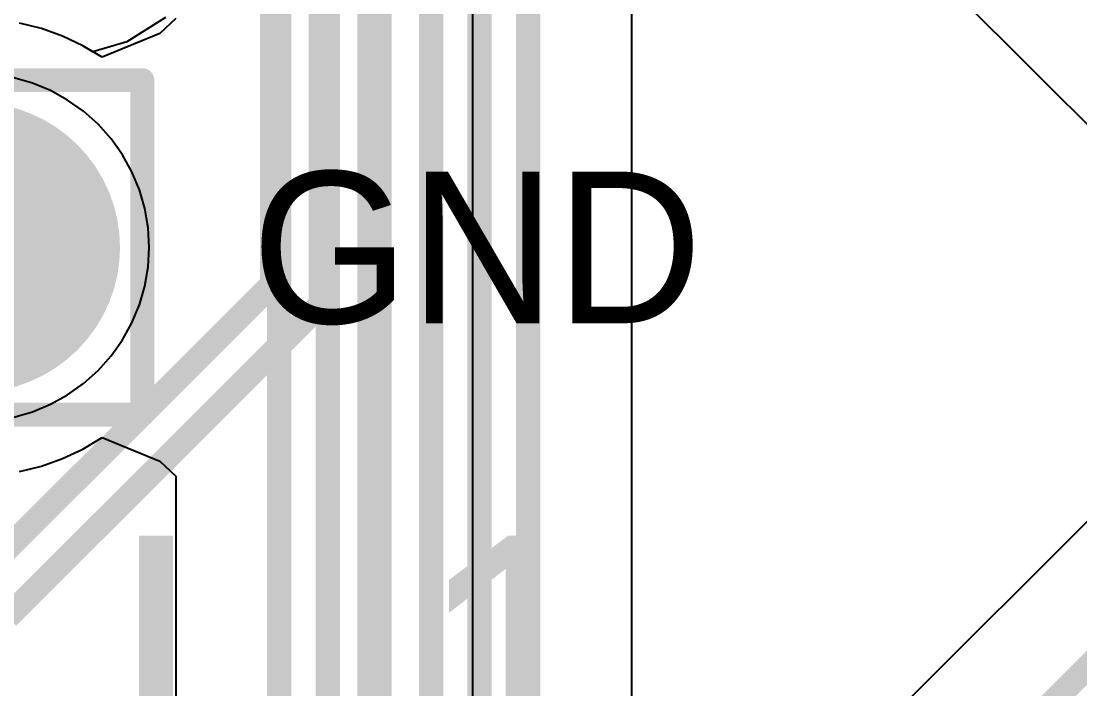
# Model space of a CAD drawing. Header units: millimetres. Extents: x 5.97 to 14.78, y 3.86 to 11.35.
# Drawn here: x 9.9952 to 10.3439, y 6.0495 to 6.2696 of the extents above; entities that cross this region are included whole.
import ezdxf

# ---------------------------------------------------------------- set-up
doc = ezdxf.new("R2010")
doc.units = ezdxf.units.MM
doc.header["$MEASUREMENT"] = 0
for name, color, linetype in [('BottomLayer', 5, 'Continuous'), ('BottomSolder', 6, 'Continuous'), ('MidLayer1', 16, 'Continuous'), ('MidLayer2', 76, 'Continuous'), ('MultiLayer', 9, 'Continuous'), ('TopLayer', 1, 'Continuous'), ('TopOverlay', 2, 'Continuous'), ('TopSolder', 216, 'Continuous')]:
    doc.layers.add(name, color=color, linetype=linetype)

# ---------------------------------------------------------------- blocks, each defined once
blk = doc.blocks.new('TEST_POINT_VIA_224')
at = {"layer": 'BottomLayer', "const_width": 0.04528}
blk.add_lwpolyline([(-0.02264, 0, 1), (0.02264, 0, 1)], format="xyb", close=True, dxfattribs=at)
at = {"layer": 'BottomSolder', "const_width": 0.04778}
blk.add_lwpolyline([(-0.02389, 0, 1), (0.02389, 0, 1)], format="xyb", close=True, dxfattribs=at)
at = {"layer": 'MidLayer1', "const_width": 0.04528}
blk.add_lwpolyline([(-0.02264, 0, 1), (0.02264, 0, 1)], format="xyb", close=True, dxfattribs=at)
at = {"layer": 'MidLayer2', "const_width": 0.04528}
blk.add_lwpolyline([(-0.02264, 0, 1), (0.02264, 0, 1)], format="xyb", close=True, dxfattribs=at)
at = {"layer": 'MultiLayer', "const_width": 0.04528}
blk.add_lwpolyline([(-0.02264, 0, 1), (0.02264, 0, 1)], format="xyb", close=True, dxfattribs=at)
at = {"layer": 'TopLayer', "const_width": 0.04528}
blk.add_lwpolyline([(-0.02264, 0, 1), (0.02264, 0, 1)], format="xyb", close=True, dxfattribs=at)
at = {"layer": 'TopOverlay', "const_width": 0.00787}
for points in [[(-0.05512, -0.05512), (-0.05512, 0.05512)], [(-0.05512, 0.05512), (0.05512, 0.05512)], [(0.05512, -0.05512), (0.05512, 0.05512)], [(-0.05512, -0.05512), (0.05512, -0.05512)]]:
    blk.add_lwpolyline(points, dxfattribs=at)
at = {"layer": 'TopOverlay', "const_width": 0.00394}
for points in [[(-0.05709, 0.05512, 1), (-0.05315, 0.05512, 1)], [(-0.05709, 0.05512, 1), (-0.05315, 0.05512, 1)], [(0.05315, 0.05512, 1), (0.05709, 0.05512, 1)], [(0.05315, 0.05512, 1), (0.05709, 0.05512, 1)], [(-0.05709, -0.05512, 1), (-0.05315, -0.05512, 1)], [(-0.05709, -0.05512, 1), (-0.05315, -0.05512, 1)], [(0.05315, -0.05512, 1), (0.05709, -0.05512, 1)], [(0.05315, -0.05512, 1), (0.05709, -0.05512, 1)]]:
    blk.add_lwpolyline(points, format="xyb", close=True, dxfattribs=at)
at = {"layer": 'TopSolder', "const_width": 0.04778}
blk.add_lwpolyline([(-0.02389, 0, 1), (0.02389, 0, 1)], format="xyb", close=True, dxfattribs=at)

msp = doc.modelspace()

# ---------------------------------------------------------------- linework, layer by layer
at = {"layer": 'BottomLayer'}
for p, q in [((10.19628, 5.98738), (10.19628, 6.33969)), ((10.00188, 6.26712), (9.9947, 6.26892)), ((10.04613, 6.2704), (10.04085, 6.26545)), ((10.00884, 6.26463), (10.00188, 6.26712)), ((10.04085, 6.26545), (10.02187, 6.25766)), ((10.01553, 6.26147), (10.00884, 6.26463)), ((10.02187, 6.25766), (10.01553, 6.26147)), ((10.47679, 6.23523), (10.21937, 5.97782)), ((10.01553, 6.12853), (10.02187, 6.13234)), ((10.02187, 6.13234), (10.04085, 6.12455)), ((10.00884, 6.12537), (10.01553, 6.12853)), ((9.9947, 6.12108), (10.00188, 6.12288)), ((10.00188, 6.12288), (10.00884, 6.12537)), ((10.04085, 6.12455), (10.04613, 6.1196)), ((10.04613, 6.1196), (10.04613, 5.92144))]:
    msp.add_line(p, q, dxfattribs=at)
at = {"layer": 'BottomLayer', "const_width": 0.008}
for points in [[(10.1622, 5.90772), (10.1622, 6.39114)], [(10.1462, 5.89772), (10.1462, 6.38451)], [(10.1302, 5.87575), (10.1302, 6.37788)], [(10.1132, 5.87475), (10.1132, 6.37225)], [(10.0962, 5.89772), (10.0962, 6.36663)], [(10.0802, 5.90772), (10.0802, 6.36)], [(10.1911, 5.90136), (10.52075, 6.231)]]:
    msp.add_lwpolyline(points, dxfattribs=at)
at = {"layer": 'MidLayer2'}
for p, q in [((9.99895, 6.24915), (9.99277, 6.25093)), ((10.00489, 6.24668), (9.99895, 6.24915)), ((10.01052, 6.24357), (10.00489, 6.24668)), ((10.01577, 6.23985), (10.01052, 6.24357)), ((10.02056, 6.23556), (10.01577, 6.23985)), ((10.02485, 6.23077), (10.02056, 6.23556)), ((10.02857, 6.22552), (10.02485, 6.23077)), ((10.03168, 6.21989), (10.02857, 6.22552)), ((10.03415, 6.21395), (10.03168, 6.21989)), ((10.03593, 6.20777), (10.03415, 6.21395)), ((10.03701, 6.20142), (10.03593, 6.20777)), ((10.03737, 6.195), (10.03701, 6.20142)), ((10.03701, 6.18858), (10.03737, 6.195)), ((10.03593, 6.18223), (10.03701, 6.18858)), ((10.03415, 6.17605), (10.03593, 6.18223)), ((10.03168, 6.17011), (10.03415, 6.17605)), ((10.02857, 6.16448), (10.03168, 6.17011)), ((10.02485, 6.15923), (10.02857, 6.16448)), ((10.02056, 6.15444), (10.02485, 6.15923)), ((10.01577, 6.15015), (10.02056, 6.15444)), ((10.01052, 6.14643), (10.01577, 6.15015)), ((9.99895, 6.14085), (10.00489, 6.14332)), ((10.00489, 6.14332), (10.01052, 6.14643)), ((9.99277, 6.13907), (9.99895, 6.14085))]:
    msp.add_line(p, q, dxfattribs=at)
at = {"layer": 'TopLayer'}
for p, q in [((10.14397, 5.83079), (10.14397, 6.428)), ((10.22894, 6.35287), (10.59025, 5.99156)), ((10.00188, 6.26712), (9.9947, 6.26892)), ((10.04275, 6.2708), (10.03, 6.26278)), ((10.00884, 6.26463), (10.00188, 6.26712)), ((10.01553, 6.26147), (10.00884, 6.26463)), ((10.03, 6.26278), (10.01882, 6.25949)), ((10.01882, 6.25949), (10.01553, 6.26147))]:
    msp.add_line(p, q, dxfattribs=at)
at = {"layer": 'TopLayer', "const_width": 0.008}
for points in [[(10.07789, 6.18289), (10.07789, 6.47382)], [(10.09389, 6.17627), (10.09389, 6.45771)], [(10.10989, 5.83079), (10.10989, 6.44211)], [(9.87364, 5.97864), (10.07789, 6.18289)], [(9.99079, 6.07316), (10.09389, 6.17627)]]:
    msp.add_lwpolyline(points, dxfattribs=at)
at = {"layer": 'TopLayer', "const_width": 0.004}
for points in [[(10.07589, 6.18289, 1), (10.07989, 6.18289, 1)], [(10.07589, 6.18289, 1), (10.07989, 6.18289, 1)], [(10.09189, 6.17627, 1), (10.09589, 6.17627, 1)], [(10.09189, 6.17627, 1), (10.09589, 6.17627, 1)]]:
    msp.add_lwpolyline(points, format="xyb", close=True, dxfattribs=at)

# ---------------------------------------------------------------- block references
msp.add_blockref('TEST_POINT_VIA_224', (9.98, 6.195))

# ---------------------------------------------------------------- texts
at = {"layer": 'TopOverlay'}
for s, height, p in [('GND', 0.05, (10.071, 6.17)), ('HALL 1', 0.09, (9.79, 6.01))]:
    msp.add_text(s, height=height, dxfattribs=at).set_placement(p)

doc.saveas('drawing.dxf')
